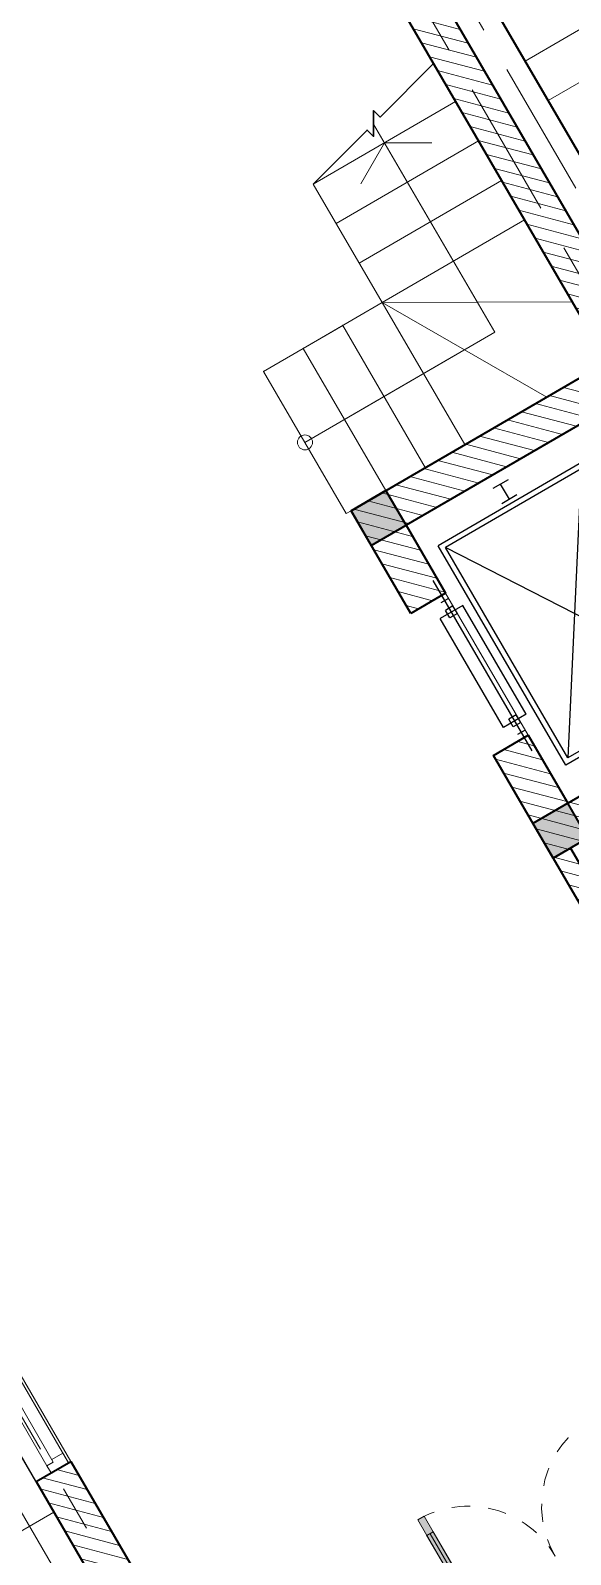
# Model space of a CAD drawing. Header units: millimetres. Extents: x 567980 to 569372, y 2065777 to 2066674.
# Drawn here: x 568851.51 to 568854.46, y 2066179.43 to 2066187.78 of the extents above; entities that cross this region are included whole.
import ezdxf

# ---------------------------------------------------------------- set-up
doc = ezdxf.new("R2010")
doc.units = ezdxf.units.MM
doc.linetypes.add('CENTER', pattern=[3, 1.5, -0.5, 0.5, -0.5])
doc.linetypes.add('HIDDEN', pattern=[0.75, 0.5, -0.25])
for name, color, linetype, lineweight in [('A-COT VACH', 2, 'Continuous', 35), ('A-CUA', 25, 'Continuous', 5), ('A-HATCH', 251, 'Continuous', 5), ('A-NET CAT', 214, 'Continuous', 30), ('A-NET THAY', 125, 'Continuous', 18), ('A-NOI THAT', 44, 'Continuous', 9), ('A-TRUC', 250, 'CENTER', 5), ('A-TUONG', 255, 'Continuous', 35), ('boDnv', 54, 'Continuous', 25)]:
    doc.layers.add(name, color=color, linetype=linetype, lineweight=lineweight)
for name, color, linetype in [('A-NOITHAT', 252, 'Continuous'), ('ChiaLo', 128, 'CENTER'), ('LoLK', 6, 'Continuous')]:
    doc.layers.add(name, color=color, linetype=linetype)

# ---------------------------------------------------------------- blocks, each defined once
blk = doc.blocks.new('NEN')
at = {"layer": 'ChiaLo', "ltscale": 5}
blk.add_lwpolyline([(161.2545476305531, -192.3090192119125), (151.2069923257222, -175.0160543883685)], dxfattribs=at)
at = {"layer": 'LoLK'}
for points in [[(156.3948817728087, -172.001787797315), (151.2069923257222, -175.0160543883685), (161.2545476304367, -192.3090192121454), (166.4424370776396, -189.2947526206262)], [(151.2069923257222, -175.0160543883685), (144.2898063962348, -179.035076510394), (154.3373617010657, -196.3280413341708), (161.2545476305531, -192.3090192121454)]]:
    blk.add_lwpolyline(points, close=True, dxfattribs=at)
blk = doc.blocks.new('NEN B')
at = {"layer": 'LoLK'}
for points in [[(-112.6872999267653, 45), (-120.6872999267653, 45.00000000023283), (-120.6872999269981, 25), (-112.6872999269981, 25)], [(-106.6872999269981, 44.99999999976717), (-112.6872999267653, 45), (-112.6872999269981, 25), (-106.6872999269981, 25)]]:
    blk.add_lwpolyline(points, close=True, dxfattribs=at)
blk = doc.blocks.new('AP11B2')
at = {"layer": 'A-NOITHAT'}
for p, q in [((359.9999999990687, 1491.603832304019), (-360.0000000009313, 1491.603832304019)), ((-360.0000000009313, 1341.603832304019), (-360.0000000009313, 1491.603832304019)), ((359.9999999990687, 1341.603832304019), (359.9999999990687, 1491.603832304019)), ((557.9627270745113, 1416.603832304019), (-568.2546845125034, 1416.603832304019)), ((-435.0000000009313, 1391.603832304027), (-435.0000000009313, 1441.603832304019)), ((-385.0000000009313, 1391.603832304027), (-385.0000000009313, 1441.603832304019)), ((-335.0000000009313, 1441.603832304019), (-385.0000000009313, 1441.603832304019)), ((-335.0000000009313, 1391.603832304027), (-335.0000000009313, 1441.603832304019)), ((384.9999999990687, 1441.603832304019), (334.9999999990687, 1441.603832304019)), ((334.9999999990687, 1391.603832304027), (334.9999999990687, 1441.603832304019)), ((384.9999999990687, 1391.603832304027), (384.9999999990687, 1441.603832304019)), ((434.9999999990687, 1391.603832304027), (434.9999999990687, 1441.603832304019)), ((-335.0000000009313, 1391.603832304027), (-385.0000000009313, 1391.603832304027)), ((359.9999999990687, 1341.603832304019), (-360.0000000009313, 1341.603832304019)), ((384.9999999990687, 1391.603832304027), (334.9999999990687, 1391.603832304027)), ((-725.0000000009313, 166.1255714344661), (-725.0000000009313, 1291.603832304019)), ((724.9999999990687, 1291.603832304019), (-725.0000000009313, 1291.603832304019)), ((-695.0000000009313, 366.1255714344516), (-695.0000000009313, 1261.603832304019)), ((694.9999999990687, 1261.603832304019), (-695.0000000009313, 1261.603832304019)), ((694.9999999990687, 366.1255714344516), (-695.0000000009313, 1261.603832304019)), ((-695.0000000009313, 366.1255714344516), (694.9999999990687, 1261.603832304019)), ((694.9999999990687, 366.1255714344516), (694.9999999990687, 1261.603832304019)), ((724.9999999990687, 166.1255714344588), (724.9999999990687, 1291.603832304019)), ((-850.0000000009313, 757.1255714344661), (-850.0000000009313, 857.1255714344661)), ((-750.0000000009313, 807.1255714344588), (-850.0000000009313, 807.1255714344588)), ((-750.0000000009313, 757.1255714344661), (-750.0000000009313, 857.1255714344661)), ((749.9999999990687, 757.1255714344661), (749.9999999990687, 857.1255714344661)), ((749.9999999990687, 807.1255714344588), (849.9999999990687, 807.1255714344516)), ((849.9999999990687, 757.1255714344661), (849.9999999990687, 857.1255714344661)), ((-360.0000000009313, 366.1255714344516), (-695.0000000009313, 366.1255714344516)), ((-420.0000000009313, 246.1255714344588), (-420.0000000009313, 366.1255714344516)), ((-360.0000000009313, 246.1255714344588), (-360.0000000009313, 366.1255714344516)), ((694.9999999990687, 366.1255714344516), (359.9999999990687, 366.1255714344516)), ((359.9999999990687, 246.1255714344516), (359.9999999990687, 366.1255714344516)), ((419.9999999990687, 246.1255714344516), (419.9999999990687, 366.1255714344516)), ((-360.0000000009313, 246.1255714344588), (-420.0000000009313, 246.1255714344588)), ((417.3913043467328, 226.1255714344588), (-417.3913043485954, 226.1255714344661)), ((-417.3913043485954, 186.1255714344588), (-417.3913043485954, 226.1255714344661)), ((417.3913043467328, 186.1255714344516), (-417.3913043485954, 186.1255714344588)), ((-9.313225746154785e-10, 186.1255714344516), (-9.313225746154785e-10, 226.1255714344661)), ((419.9999999990687, 246.1255714344516), (359.9999999990687, 246.1255714344516)), ((417.3913043467328, 186.1255714344516), (417.3913043467328, 226.1255714344588)), ((724.9999999990687, 166.1255714344588), (-725.0000000009313, 166.1255714344661)), ((417.3913043467328, 79.48334088382398), (-417.3913043485954, 79.48334088382398)), ((-417.3913043485954, 39.48334088382398), (-417.3913043485954, 79.48334088382398)), ((417.3913043467328, 39.48334088382398), (-417.3913043485954, 39.48334088382398)), ((-407.3913043476641, -66.86999999999534), (-407.3913043476641, 25)), ((-367.3913043485954, 25), (-407.3913043476641, 25)), ((-357.3913043485954, -15), (-357.3913043485954, 15)), ((-9.313225746154785e-10, 39.48334088382398), (-9.313225746154785e-10, 79.48334088382398)), ((357.3913043467328, -15), (357.3913043467328, 15)), ((407.3913043458015, 25), (367.3913043467328, 25)), ((407.3913043458015, -66.86999999999534), (407.3913043458015, 25)), ((417.3913043467328, 39.48334088382398), (417.3913043467328, 79.48334088382398)), ((-387.3913043485954, -76.86999999999534), (-397.3913043485954, -76.86999999999534)), ((-377.3913043476641, -66.86999999999534), (-377.3913043476641, -24.99999999999272)), ((-367.3913043485954, -24.99999999999272), (-377.3913043476641, -24.99999999999272)), ((377.3913043458015, -24.99999999999272), (367.3913043467328, -24.99999999999272)), ((377.3913043458015, -66.86999999999534), (377.3913043458015, -24.99999999999272)), ((397.3913043467328, -76.86999999999534), (387.3913043467328, -76.86999999999534))]:
    blk.add_line(p, q, dxfattribs=at)
for centre, start, end in [((-367.3913043485954, 15), 0, 90), ((367.3913043467328, 15), 90, 180), ((-397.3913043485954, -66.86999999999534), 180, 270), ((-387.3913043485954, -66.86999999999534), 270, 0), ((-367.3913043485954, -15), 270, 0), ((367.3913043467328, -15), 180, 270), ((387.3913043467328, -66.86999999999534), 180, 270), ((397.3913043467328, -66.86999999999534), 270, 0)]:
    blk.add_arc(centre, 10, start, end, dxfattribs=at)
for p in [(-900.0000000009313, 0), (899.9999999990687, 0)]:
    blk.add_point(p, dxfattribs=at)
blk = doc.blocks.new('cot 220')
at = {"layer": 'A-COT VACH'}
h = blk.add_hatch(color=256, dxfattribs=at)
h.dxf.hatch_style = 1
h.paths.add_polyline_path([(110.0000037951395, 109.9999999980937), (-109.9999962048605, 109.9999999980937), (-109.9999962048605, -110.0000000019063), (110.0000037951395, -110.0000000019063)])
blk.add_lwpolyline([(-109.9999962048605, -110.0000000019063), (110.0000037951395, -110.0000000019063), (110.0000037951395, 109.9999999980937), (-109.9999962048605, 109.9999999980937)], close=True, dxfattribs=at)
blk = doc.blocks.new('*U418')
at = {"ltscale": 10}
for p, q in [((1200.003727273201, 0), (0, 0)), ((1155.003727273201, -70), (45, -70)), ((1155.003727273201, -110), (45, -110))]:
    blk.add_line(p, q, dxfattribs=at)
for points in [[(0, -110), (45, -110), (45, -70), (60, -70), (60, 0), (0, 0)], [(1200.003727273201, -110), (1155.003727273201, -110), (1155.003727273201, -70), (1140.003727273201, -70), (1140.003727273201, 0), (1200.003727273201, 0)]]:
    blk.add_lwpolyline(points, close=True, dxfattribs=at)
blk = doc.blocks.new('*U308')
h = blk.add_hatch(color=254)
h.dxf.hatch_style = 1
h.paths.add_polyline_path([(21.73011238398612, 344.5156181119089), (21.73011238398612, 514.1349438079922), (50.00000000000001, 514.1349438079922), (50.00000000000001, 485.8650561920074), (27.38408990719472, 485.8650561920074), (27.38408990719472, 344.5156181119089)])
h = blk.add_hatch(color=253)
h.dxf.hatch_style = 1
h.paths.add_polyline_path([(50.00000000000001, 449.9999999999998), (89.99999999999999, 449.9999999999998), (89.99999999999999, 549.9999999999998), (50.00000000000001, 549.9999999999998)])
h.paths.add_polyline_path([(50, 100), (90, 100), (90, 0), (50, 0)])
h = blk.add_hatch(color=253)
h.dxf.hatch_style = 1
h.paths.add_polyline_path([(1150, 100), (1110, 100), (1110, 0), (1150, 0)])
h.paths.add_polyline_path([(1150, 450), (1110, 450), (1110, 550), (1150, 550)])
h = blk.add_hatch(color=254)
h.dxf.hatch_style = 1
h.paths.add_polyline_path([(50.00000000000001, 449.9999999999998), (89.99999999999999, 449.9999999999998), (90, 100), (50, 100)])
h = blk.add_hatch(color=254)
h.dxf.hatch_style = 1
h.paths.add_polyline_path([(1110, 450), (1150, 450), (1150, 100), (1110, 100)])
h = blk.add_hatch(color=253)
h.dxf.hatch_style = 1
h.paths.add_polyline_path([(0, 0), (50, 0), (50, -40), (60, -40), (60, -110.0000000000004), (0, -110.0000000000004)])
h = blk.add_hatch(color=253)
h.dxf.hatch_style = 1
h.paths.add_polyline_path([(1200, 0), (1150, 0), (1150, -40), (1140, -40), (1140, -110.0000000000004), (1200, -110.0000000000004)])
at = {"linetype": 'Continuous'}
blk.add_line((70, 100), (69.99999999999999, 449.9999999999998), dxfattribs=at)
for p, q in [((89.99999999999999, 449.9999999999998), (90, 100)), ((1110, 450), (1110, 100)), ((1130, 100), (1130, 450))]:
    blk.add_line(p, q)
for points in [[(21.73011238398612, 344.5156181119089), (21.73011238398612, 514.1349438079922), (50.00000000000001, 514.1349438079922), (50.00000000000001, 485.8650561920074), (27.38408990719472, 485.8650561920074), (27.38408990719472, 344.5156181119089)], [(50.00000000000001, 449.9999999999998), (89.99999999999999, 449.9999999999998), (90, 100), (50, 100)], [(1110, 450), (1150, 450), (1150, 100), (1110, 100)], [(0, 0), (50, 0), (50, -40), (60, -40), (60, -110.0000000000004), (0, -110.0000000000004)], [(1200, 0), (1150, 0), (1150, -40), (1140, -40), (1140, -110.0000000000004), (1200, -110.0000000000004)]]:
    blk.add_lwpolyline(points, close=True)
for points in [[(50.00000000000001, 449.9999999999998), (89.99999999999999, 449.9999999999998), (89.99999999999999, 549.9999999999998), (50.00000000000001, 549.9999999999998), (50.00000000000001, 449.9999999999998)], [(1150, 450), (1110, 450), (1110, 550), (1150, 550), (1150, 450)], [(50.00000000000001, 452.9059272893353), (50, 100)], [(1150, 452.9059272893355), (1150, 100)], [(50, 100), (90, 100), (90, 0), (50, 0), (50, 100)], [(1150, 100), (1110, 100), (1110, 0), (1150, 0), (1150, 100)]]:
    blk.add_lwpolyline(points)
at = {"linetype": 'HIDDEN', "ltscale": 30}
for points in [[(599.9999999999999, 0, 0.4142135623730951), (50, 549.9999999999999, 0.4142135623730951)], [(599.9999999999999, 0, -0.4142135623730951), (1150, 550.0000000000003, -0.4142135623730951)]]:
    blk.add_lwpolyline(points, format="xyb", dxfattribs=at)
blk = doc.blocks.new('MB T1 T1 N')
at = {"layer": 'A-HATCH'}
h = blk.add_hatch(dxfattribs=at)
h.set_pattern_fill('SQRTMPLT', color=256, scale=0.4, pattern_type=2)
h.set_pattern_definition([(0, (-126.0656734189251, 83.40051728696562), (0, 0.4), []), (90, (-126.0656734189251, 83.40051728696562), (-0.4, 2.449293598294707e-17), [])])
h.paths.add_polyline_path([(-0.1099999999860302, -17.10999600007199), (-1.200000000069849, -17.10999600007199), (-4.800000000046566, -17.11000000010245), (-6.000000000116415, -17.11000000010245), (-6.000000000116415, -2), (-1.5, -2), (-1.5, -2.000048018060625), (-0.8999999999068677, -2), (-0.8069136408157647, -2), (-0.8069136408157647, -0.1100000001024455), (-7.890000000130385, -0.1100000001024455), (-7.890000000130385, -0.2199999999720603), (-8.000000000116415, -0.2199999999720603), (-8.000000000116415, -1.71999999997206), (-7.890000000130385, -1.71999999997206), (-7.890000000130385, -19.77999599999748), (-4.990000000223517, -19.77999599999748), (-4.990000000223517, -19.99999599996954), (-0.5100000000093132, -19.99999599996954), (-0.5100000000093132, -19.77999599999748), (-0.1099999999860302, -19.77999599999748)])
h = blk.add_hatch(dxfattribs=at)
h.set_pattern_fill('ANSI31', color=256, scale=0.5)
h.set_pattern_definition([(45, (-245.6974602016853, -2), (-0.04419417382415922, 0.04419417382415922), [])])
h.paths.add_polyline_path([(-5.780000000144355, -2.219995999941602), (-5.149999999906868, -2.219995999941602), (-5.149999999906868, -2), (-6.000000000116415, -2), (-6.000000000116415, -4), (-5.780000000144355, -4)])
h.paths.add_polyline_path([(-5.780000000144355, -5.199999999953434), (-6.000000000116415, -5.199999999953434), (-6.000000000116415, -8.205005490453914), (-5.780000000144355, -8.205005490453914)])
h.paths.add_polyline_path([(-5.780000000144355, -12.38999600009993), (-5.650000000139698, -12.38999600009993), (-5.650000000139698, -12.76999199995771), (-5.780000000144355, -12.76999199995771), (-5.780000000144355, -12.87999200006016), (-5.540000000153668, -12.87999200006016), (-5.540000000153668, -12.27999599999748), (-5.780000000144355, -12.27999599999748), (-5.780000000144355, -11.80500549031422), (-6.000000000116415, -11.80500549031422), (-6.000000000116415, -13.28999600000679), (-5.780000000144355, -13.28999600000679)])
h.paths.add_polyline_path([(-5.780000000144355, -14.18999600014649), (-6.000000000116415, -14.18999600014649), (-6.000000000116415, -17.11000000010245), (-4.855000000097789, -17.11000000010245), (-4.855000000097789, -16.77999599999748), (-5.780000000144355, -16.77999599999748)])
h.paths.add_polyline_path([(0, -7.729995999950916), (-0.2199999999720603, -7.729995999950916), (-0.2199999999720603, -12.49999599996954), (-0.1099999999860302, -12.49999599996954), (-0.1099999999860302, -16.77999599999748), (-1.255000000004657, -16.77999599999748), (-1.255000000004657, -17.10999600007199), (0, -17.10999600007199)])
h.paths.add_polyline_path([(0, -5.529995999997482), (-1.839999999967404, -5.529995999997482), (-1.839999999967404, -6.17999600013718), (-1.619999999995343, -6.17999600013718), (-1.619999999995343, -5.749995999969542), (-0.2199999999720603, -5.749995999969542), (-0.2199999999720603, -7.509995999978855), (-1.619999999995343, -7.509995999978855), (-1.619999999995343, -7.079996000044048), (-1.839999999967404, -7.079996000044048), (-1.839999999967404, -7.729995999950916), (0, -7.729995999950916)])
h.paths.add_polyline_path([(0, -2), (-0.8999999999068677, -2), (-0.8999999999068677, -2.219995999941602), (-0.1099999999860302, -2.219995999941602), (-0.1099999999860302, -3.820000000065193), (-1.729999999981374, -3.820000000065193), (-1.729999999981374, -3.119997596601024), (-1.839999999967404, -3.119997469708323), (-1.839999999967404, -4.03000000002794), (-1.729999999981374, -4.03000000002794), (-1.729999999981374, -3.930000000167638), (-0.1099999999860302, -3.930000000167638), (-0.1099999999860302, -5.529995999997482), (0, -5.529995999997482)])
h.paths.add_polyline_path([(-1.5, -2), (-2.349999999976717, -2), (-2.349999999976717, -2.219996893312782), (-1.839999999967404, -2.219997469801456), (-1.839999999967404, -2.319997596554458), (-1.729999999981374, -2.319997596554458), (-1.729999999981374, -2.219997596694157), (-1.5, -2.21999793080613)])
h.paths.add_polyline_path([(-1.729999999981374, -4.830000000074506), (-1.839999999967404, -4.830000000074506), (-1.839999999967404, -5.529995999997482), (-1.729999999981374, -5.529995999997482)], flags=17)
h.paths.add_polyline_path([(-0.3499999999767169, -4.859996000071988), (-0.1099999999860302, -4.859996000071988), (-0.1099999999860302, -4.729995999950916), (-0.4599999999627471, -4.729995999950916), (-0.4599999999627471, -5.529995999997482), (-0.3499999999767169, -5.529995999997482)], flags=17)
at = {"layer": 'A-NET CAT'}
blk.add_lwpolyline([(-1.119999999995343, -9.379713737871498), (-0.7168689490063116, -9.487732377601787), (-0.7039279966847971, -9.439436086220667), (-0.6332173185655847, -9.561910573393106), (-0.6202763663604856, -9.513614282011986), (-0.2201106759021059, -9.620838355505839)], dxfattribs=at)
at = {"layer": 'A-NET THAY', "ltscale": 100}
for p, q in [((-6.000000000116415, -5.199999999953434), (-6.000000000116415, -4)), ((-5.780000000144355, -4), (-5.780000000144355, -5.199999999953434)), ((0, -5.529995999997482), (-1.839999999967404, -5.529995999997482)), ((-1.619999999995343, -7.079996000044048), (-1.619999999995343, -6.17999600013718)), ((-1.619999999995343, -8.629713737871498), (-1.619999999995343, -7.729999999981374)), ((-1.369999999995343, -8.629713737871498), (-1.369999999995343, -7.729999999981374)), ((-1.119999999995343, -8.629713737871498), (-0.6006710005458444, -7.729548536241055)), ((-1.119999999995343, -8.629713737871498), (-1.119999999995343, -7.729999999981374)), ((-1.119999999878928, -8.629713737871498), (-0.2199999999720603, -8.110098495613784)), ((-1.869999999995343, -8.629713737871498), (-1.369999999995343, -8.629713737871498)), ((-1.619999999995343, -8.629713737871498), (-1.119999999995343, -8.629713737871498)), ((-1.119999999995343, -8.629713737871498), (-1.119999999995343, -9.379713737871498)), ((-1.119999999995343, -8.629713737871498), (-0.2199999999720603, -8.629713737871498)), ((-1.119999999995343, -8.879713737871498), (-0.2199999999720603, -8.879713737871498)), ((-1.119999999995343, -9.129713737871498), (-0.2199999999720603, -9.129713737871498)), ((-1.119999999995343, -9.379713737871498), (-0.2199999999720603, -9.379713737871498))]:
    blk.add_line(p, q, dxfattribs=at)
at = {"layer": 'A-NET THAY', "color": 251, "ltscale": 10}
for p, q in [((-1.869999999995343, -8.179856868926436), (-0.9199999999254942, -8.179856868926436)), ((-1.619999999995343, -8.179856868926436), (-0.6699999999254942, -8.179856868926436)), ((-0.6699999999254942, -9.498201100388542), (-0.6699999999254942, -8.179856868926436))]:
    blk.add_line(p, q, dxfattribs=at)
at = {"layer": 'A-NET THAY', "ltscale": 100}
blk.add_lwpolyline([(-1.869999999995343, -8.629713737871498), (-1.869999999995343, -7.729999999981374), (-1.839999999967404, -7.729999999981374)], dxfattribs=at)
at = {"layer": 'A-NET THAY', "ltscale": 10}
blk.add_lwpolyline([(-0.4458215810591355, -9.249713737983257), (-0.6699999999254942, -9.379713737871498), (-0.8941784187918529, -9.249713737983257)], dxfattribs=at)
blk.add_circle((-1.869999999995343, -8.179856868926436), 0.04118169652319921, dxfattribs=at)
at = {"layer": 'A-NET THAY', "ltscale": 100}
for p in [(-1.869999999995343, -8.629713737871498), (-1.869999999995343, -8.629713737871498), (-1.619999999995343, -8.629713737871498), (-1.619999999995343, -8.629713737871498), (-1.369999999995343, -8.629713737871498), (-1.369999999995343, -8.629713737871498)]:
    blk.add_point(p, dxfattribs=at)
at = {"layer": 'A-TRUC', "ltscale": 0.5}
for p, q in [((-5.890000000130385, -16.88999600009993), (-5.890000000130385, -2.109996000071988)), ((-0.1099999999860302, -16.88999600009993), (-0.1099999999860302, -2.109996000071988))]:
    blk.add_line(p, q, dxfattribs=at)
at = {"layer": 'A-TUONG'}
for p, q in [((-6.000000000116415, -4), (-6.000000000116415, -2)), ((0, -17.10999600007199), (0, -2)), ((-5.780000000144355, -4), (-5.780000000144355, -2.219995999941602)), ((-6.000000000116415, -4), (-5.780000000144355, -4)), ((-1.839999999967404, -5.529995999997482), (-1.839999999967404, -4.830000000074506)), ((-1.729999999981374, -5.529995999997482), (-1.729999999981374, -4.830000000074506)), ((-1.729999999981374, -5.529995999997482), (-1.839999999967404, -5.529995999997482)), ((-0.2199999999720603, -12.49999599996954), (-0.2199999999720603, -7.729995999950916))]:
    blk.add_line(p, q, dxfattribs=at)
at = {"layer": 'A-TUONG', "ltscale": 100}
blk.add_lwpolyline([(-1.839999999967404, -7.079996000044048), (-1.839999999967404, -7.729995999950916), (0, -7.729995999950916), (0, -5.529995999997482), (-1.839999999967404, -5.529995999997482), (-1.839999999967404, -6.17999600013718), (-1.619999999995343, -6.17999600013718), (-1.619999999995343, -5.749995999969542), (-0.2199999999720603, -5.749995999969542), (-0.2199999999720603, -7.509995999978855), (-1.619999999995343, -7.509995999978855), (-1.619999999995343, -7.079996000044048)], close=True, dxfattribs=at)
at = {"layer": 'Defpoints'}
blk.add_lwpolyline([(-6.000000000116415, -17.00000093597919), (0, -17.00000093597919), (0, -2), (-6.000000000116415, -2)], close=True, dxfattribs=at)
at = {"layer": 'A-COT VACH', "xscale": -0.001, "yscale": 0.001, "zscale": 0.001}
for p in [(-1.729999996139668, -5.639992000069469), (-1.729999996139668, -7.620000000111759)]:
    blk.add_blockref('cot 220', p, dxfattribs=at)
at = {"layer": 'A-CUA', "yscale": 0.001, "zscale": 0.001}
for name, p, xscale, rotation in [('*U308', (-3.149999999906868, -2.219995999941602), 0.001, 180), ('*U418', (-5.795000000158325, -5.200003727339208), -0.001, 270)]:
    blk.add_blockref(name, p, dxfattribs=dict(at, xscale=xscale, rotation=rotation))
at = {"layer": 'A-NOI THAT', "linetype": 'Continuous', "xscale": 0.0009583333333333349, "yscale": 0.0009583333333333349, "zscale": 0.0009583333333333349, "rotation": 90}
blk.add_blockref('AP11B2', (-0.2863796607125551, -6.629996000090614), dxfattribs=at)
blk = doc.blocks.new('MBT1 A1')
at = {"layer": 'A-NET THAY', "ltscale": 100}
for p, q in [((1.120000000111759, -9.129713737871498), (0.220000000204891, -9.129713737638667)), ((1.120000000111759, -9.379713737638667), (0.2199999999720603, -9.379713737871498))]:
    blk.add_line(p, q, dxfattribs=at)
at = {"layer": 'A-TRUC', "ltscale": 0.5}
blk.add_line((0.1100000001024455, -16.8899959998671), (0.1099999998696148, -2.109995999606326), dxfattribs=at)
at = {"layer": 'A-TUONG'}
for p, q in [((0, -17.10999999986961), (0, -2)), ((0.2199999999720603, -12.49999599996954), (0.2199999999720603, -7.729995999950916))]:
    blk.add_line(p, q, dxfattribs=at)
blk = doc.blocks.new('MBT1 B')
at = {"layer": 'LoLK'}
blk.add_blockref('NEN B', (2.328306436538696e-10, 2.328306436538696e-10), dxfattribs=at)
at = {"layer": 'LoLK', "xscale": -1, "rotation": 180}
for name, p in [('MB T1 T1 N', (-112.6872999258339, 25.00000000046566)), ('MBT1 A1', (-112.6872999246698, 25.0000040140003))]:
    blk.add_blockref(name, p, dxfattribs=at)

msp = doc.modelspace()

# ---------------------------------------------------------------- block references
at = {"layer": 'boDnv'}
msp.add_blockref('NEN', (568697.4807461541, 2066371.697269554), dxfattribs=at)

# ---------------------------------------------------------------- next in the draw order: block references
at = {"layer": 'LoLK', "rotation": 30.15743675345276}
msp.add_blockref('MBT1 B', (568968.7296135384, 2066214.383638295), dxfattribs=at)

doc.saveas('drawing.dxf')
